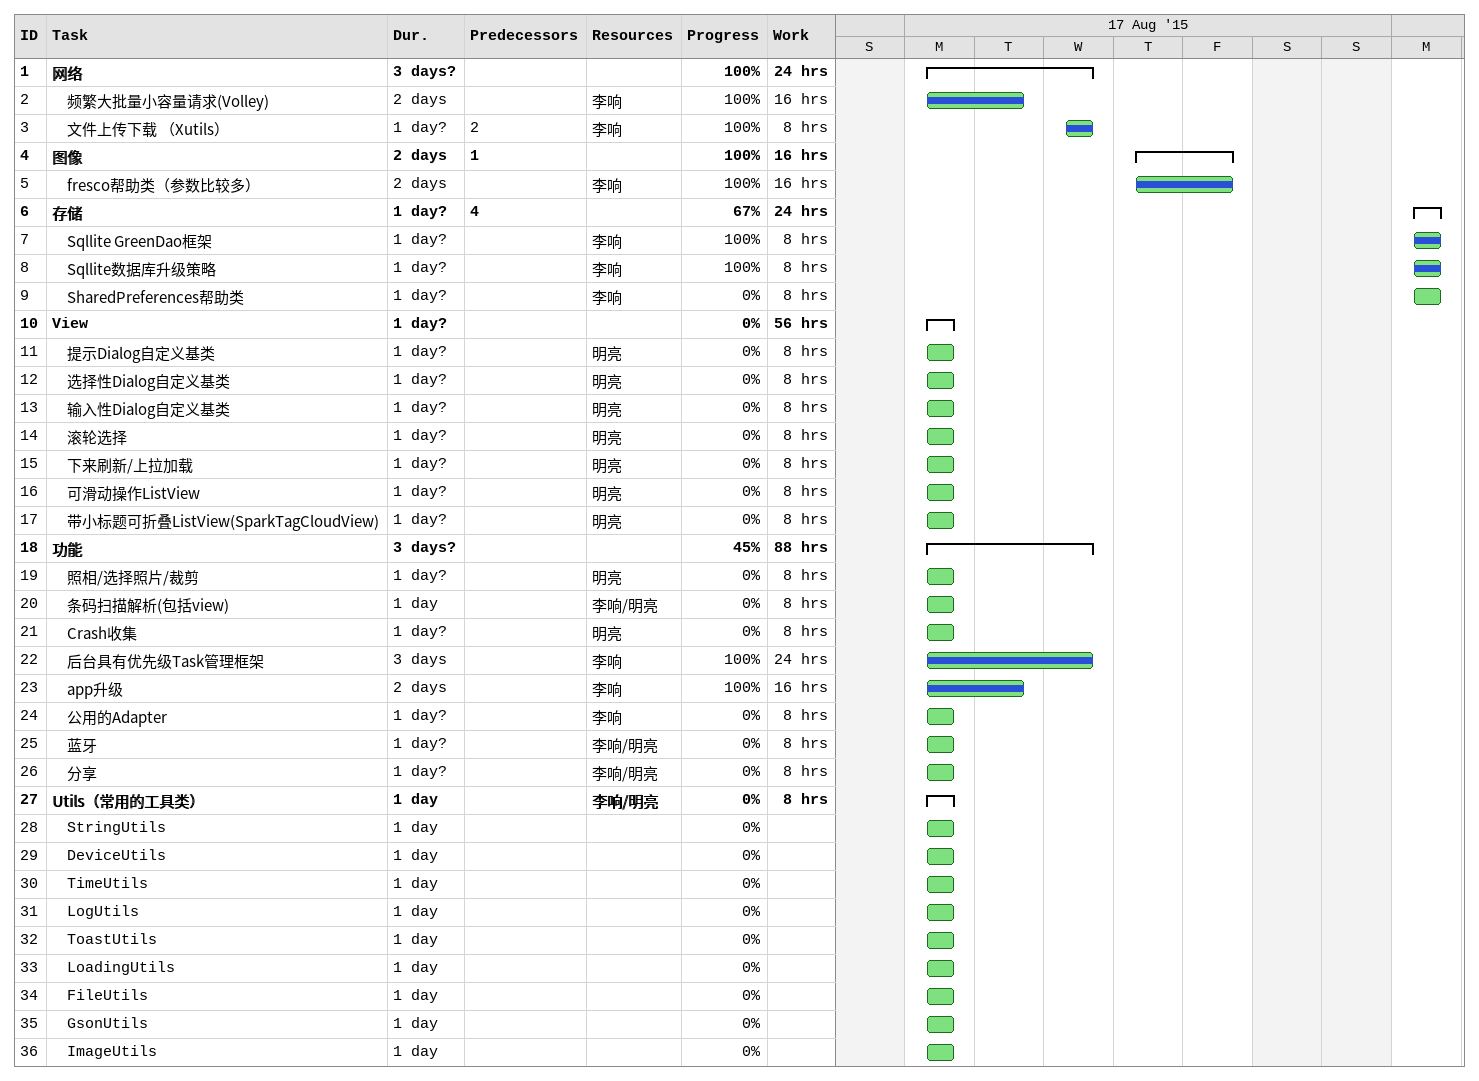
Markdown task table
| ID | Level | Task | Duration | Start | Finish | Predecessors | Resources | % complete | Work (h) |
|---|---|---|---|---|---|---|---|---|---|
| 1 | 1 | **网络** | 3d? | 2015-08-17 | 2015-08-19 |  |  | 100 | 24 |
| 2 | 2 | 频繁大批量小容量请求(Volley) | 2d | 2015-08-17 | 2015-08-18 |  | 李响 | 100 | 16 |
| 3 | 2 | 文件上传下载 （Xutils） | 1d? | 2015-08-19 | 2015-08-19 | 2 | 李响 | 100 | 8 |
| 4 | 1 | **图像** | 2d | 2015-08-20 | 2015-08-21 | 1 |  | 100 | 16 |
| 5 | 2 | fresco帮助类（参数比较多） | 2d | 2015-08-20 | 2015-08-21 |  | 李响 | 100 | 16 |
| 6 | 1 | **存储** | 1d? | 2015-08-24 | 2015-08-24 | 4 |  | 67 | 24 |
| 7 | 2 | Sqllite GreenDao框架 | 1d? | 2015-08-24 | 2015-08-24 |  | 李响 | 100 | 8 |
| 8 | 2 | Sqllite数据库升级策略 | 1d? | 2015-08-24 | 2015-08-24 |  | 李响 | 100 | 8 |
| 9 | 2 | SharedPreferences帮助类 | 1d? | 2015-08-24 | 2015-08-24 |  | 李响 | 0 | 8 |
| 10 | 1 | **View** | 1d? | 2015-08-17 | 2015-08-17 |  |  | 0 | 56 |
| 11 | 2 | 提示Dialog自定义基类 | 1d? | 2015-08-17 | 2015-08-17 |  | 明亮 | 0 | 8 |
| 12 | 2 | 选择性Dialog自定义基类 | 1d? | 2015-08-17 | 2015-08-17 |  | 明亮 | 0 | 8 |
| 13 | 2 | 输入性Dialog自定义基类 | 1d? | 2015-08-17 | 2015-08-17 |  | 明亮 | 0 | 8 |
| 14 | 2 | 滚轮选择 | 1d? | 2015-08-17 | 2015-08-17 |  | 明亮 | 0 | 8 |
| 15 | 2 | 下来刷新/上拉加载 | 1d? | 2015-08-17 | 2015-08-17 |  | 明亮 | 0 | 8 |
| 16 | 2 | 可滑动操作ListView | 1d? | 2015-08-17 | 2015-08-17 |  | 明亮 | 0 | 8 |
| 17 | 2 | 带小标题可折叠ListView(SparkTagCloudView) | 1d? | 2015-08-17 | 2015-08-17 |  | 明亮 | 0 | 8 |
| 18 | 1 | **功能** | 3d? | 2015-08-17 | 2015-08-19 |  |  | 45 | 88 |
| 19 | 2 | 照相/选择照片/裁剪 | 1d? | 2015-08-17 | 2015-08-17 |  | 明亮 | 0 | 8 |
| 20 | 2 | 条码扫描解析(包括view) | 1d | 2015-08-17 | 2015-08-17 |  | 李响/明亮 | 0 | 8 |
| 21 | 2 | Crash收集 | 1d? | 2015-08-17 | 2015-08-17 |  | 明亮 | 0 | 8 |
| 22 | 2 | 后台具有优先级Task管理框架 | 3d | 2015-08-17 | 2015-08-19 |  | 李响 | 100 | 24 |
| 23 | 2 | app升级 | 2d | 2015-08-17 | 2015-08-18 |  | 李响 | 100 | 16 |
| 24 | 2 | 公用的Adapter | 1d? | 2015-08-17 | 2015-08-17 |  | 李响 | 0 | 8 |
| 25 | 2 | 蓝牙 | 1d? | 2015-08-17 | 2015-08-17 |  | 李响/明亮 | 0 | 8 |
| 26 | 2 | 分享 | 1d? | 2015-08-17 | 2015-08-17 |  | 李响/明亮 | 0 | 8 |
| 27 | 1 | **Utils（常用的工具类）** | 1d | 2015-08-17 | 2015-08-17 |  | 李响/明亮 | 0 | 8 |
| 28 | 2 | StringUtils | 1d | 2015-08-17 | 2015-08-17 |  |  | 0 |  |
| 29 | 2 | DeviceUtils | 1d | 2015-08-17 | 2015-08-17 |  |  | 0 |  |
| 30 | 2 | TimeUtils | 1d | 2015-08-17 | 2015-08-17 |  |  | 0 |  |
| 31 | 2 | LogUtils | 1d | 2015-08-17 | 2015-08-17 |  |  | 0 |  |
| 32 | 2 | ToastUtils | 1d | 2015-08-17 | 2015-08-17 |  |  | 0 |  |
| 33 | 2 | LoadingUtils | 1d | 2015-08-17 | 2015-08-17 |  |  | 0 |  |
| 34 | 2 | FileUtils | 1d | 2015-08-17 | 2015-08-17 |  |  | 0 |  |
| 35 | 2 | GsonUtils | 1d | 2015-08-17 | 2015-08-17 |  |  | 0 |  |
| 36 | 2 | ImageUtils | 1d | 2015-08-17 | 2015-08-17 |  |  | 0 |  |
